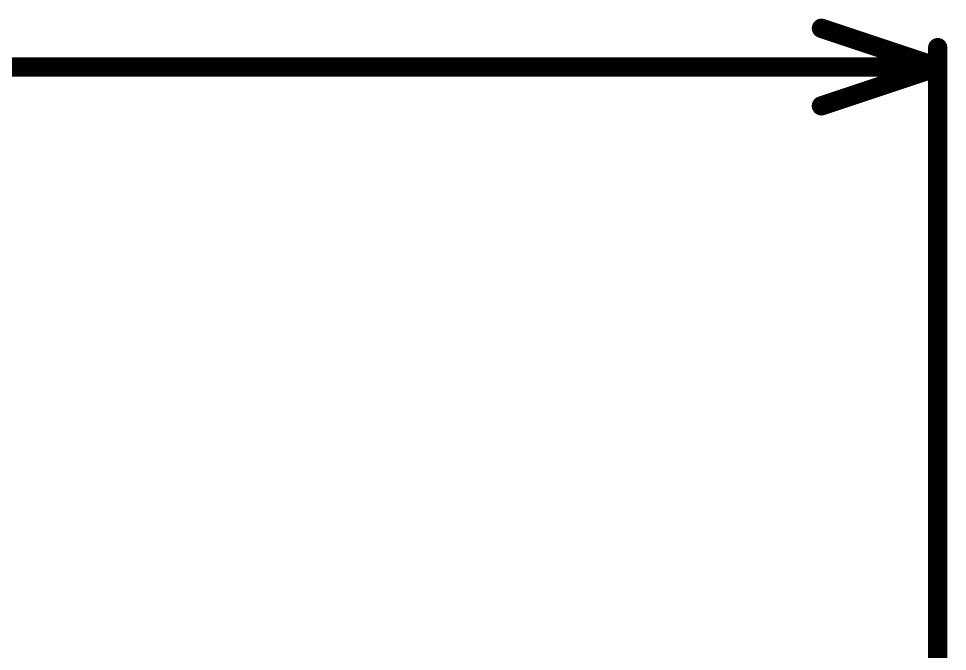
# Model space of a CAD drawing. Header units: inches. Extents: x -13 to 356, y -4 to 120.
# Drawn here: x 20.31 to 32.48, y 44.36 to 52.65 of the extents above; entities that cross this region are included whole.
import ezdxf

# ---------------------------------------------------------------- set-up
doc = ezdxf.new("R2010")
doc.units = ezdxf.units.IN
doc.layers.add('Dimensions', color=6, linetype='Continuous')

msp = doc.modelspace()

# ---------------------------------------------------------------- linework, layer by layer
at = {"layer": 'Dimensions', "const_width": 0.254}
for points in [[(30.832, 52.527), (32.356, 52.019)], [(32.356, 43.448), (32.356, 52.273)], [(19.425, 52.019), (32.356, 52.019)], [(30.832, 51.511), (32.356, 52.019)]]:
    msp.add_lwpolyline(points, dxfattribs=at)
at = {"layer": 'Dimensions', "const_width": 0.127}
for points in [[(30.768, 52.527, 1), (30.895, 52.527, 1)], [(32.292, 52.273, 1), (32.419, 52.273, 1)], [(32.292, 52.019, 1), (32.419, 52.019, 1)], [(32.292, 52.019, 1), (32.419, 52.019, 1)], [(32.292, 52.019, 1), (32.419, 52.019, 1)], [(30.768, 51.511, 1), (30.895, 51.511, 1)]]:
    msp.add_lwpolyline(points, format="xyb", close=True, dxfattribs=at)

doc.saveas('drawing.dxf')
